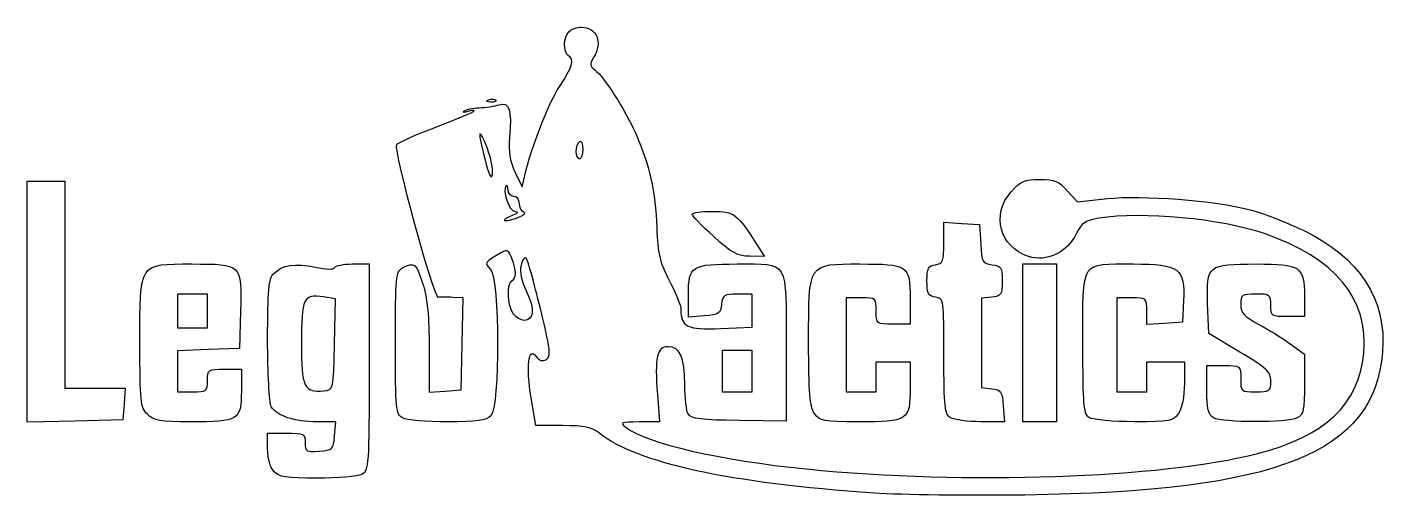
# Model space of a CAD drawing. Extents: x 15 to 1686, y 39 to 1121.
# Drawn here: x 1379.2 to 1650.7, y 39.2 to 132.8 of the extents above; entities that cross this region are included whole.
import ezdxf

# ---------------------------------------------------------------- set-up
doc = ezdxf.new("R2010")
doc.units = 0
doc.layers.get('0').update_dxf_attribs({"linetype": 'CONTINUOUS'})

msp = doc.modelspace()

# ---------------------------------------------------------------- linework, layer by layer
at = {"color": 7}
for points in [[(1471.359375, 118.26225)], [(1471.11045, 108.5175)], [(1490.25, 108.41925)], [(1379.25, 77.977575), (1379.25, 102), (1383, 102), (1386.75, 102), (1386.75, 81.375), (1386.75, 60.75), (1392.793125, 60.75), (1398.83625, 60.75), (1398.605625, 57.5625), (1398.375, 54.375), (1388.8125, 54.165075), (1379.25, 53.95515)], [(1478.4174, 95.819175)], [(1516.3023, 90.96675)], [(1578, 69.75), (1578, 85.5), (1581.375, 85.5), (1584.75, 85.5), (1584.75, 69.75), (1584.75, 54), (1581.375, 54), (1578, 54)], [(1415.25, 76.125), (1415.25, 79.5), (1412.25, 79.5), (1409.25, 79.5), (1409.25, 76.125), (1409.25, 72.75), (1412.25, 72.75), (1415.25, 72.75)], [(1440.58485, 69.474075)], [(1524, 64.125), (1524, 68.25), (1521, 68.25), (1518, 68.25), (1518, 64.125), (1518, 60), (1521, 60), (1524, 60)], [(1403.25, 55.5)], [(1536.417525, 55.666875)], [(1591.3125, 54.810075)], [(1616.0625, 54.81015)]]:
    msp.add_lwpolyline(points, close=True, dxfattribs=at)
for points in [[(1476.628725, 103.877925), (1478.0601, 100.877925), (1478.5872, 103.127925)], [(1586.881275, 100.127775), (1588.88895, 97.877775), (1594.8822, 98.53875)], [(1562.25, 89.718225), (1562.25, 93.8322), (1565.8125, 93.6036), (1569.375, 93.375), (1569.600075, 89.4837)], [(1525.112025, 89.0625), (1526.4225, 87), (1523.52375, 87.02925)], [(1444.187475, 85.4997), (1447.5, 85.4997), (1447.5, 64.9011)], [(1440.58485, 69.474075), (1440.794775, 78.57315), (1438.33485, 78.94875)], [(1459.500525, 68.70345), (1459.500525, 59.91375), (1462.688025, 60.144375), (1465.875525, 60.375), (1466.086125, 69.5625), (1466.296725, 78.75), (1464.211125, 78.838875)], [(1514.438025, 75.1473), (1511.250525, 74.916675), (1511.250525, 79.4334)], [(1517.68635, 72.62055), (1524.000525, 72.8631), (1524.000525, 76.18305), (1524.000525, 79.502925), (1521.050325, 79.502925)], [(1545.75, 78.75), (1542.75, 78.75), (1542.75, 69.375), (1542.75, 60), (1545.75, 60), (1548.75, 60), (1548.75, 63), (1548.75, 66), (1552.125, 66), (1555.5, 66), (1555.5, 60.7764)], [(1555.5, 78.7236), (1555.5, 73.5), (1552.125, 73.5)], [(1571.8125, 78.8877), (1569.75, 78.6504), (1569.75, 69.75), (1569.75, 60.8496), (1571.8125, 60.6123)], [(1599.75, 78.75), (1596.75, 78.75), (1596.75, 69.375), (1596.75, 60), (1599.75, 60), (1602.75, 60), (1602.75, 63), (1602.75, 66), (1606.5, 66), (1610.25, 66), (1610.25, 61.666875)], [(1634.25, 79.07145), (1634.25, 75), (1630.875, 75)], [(1421.84175, 76.113675), (1421.625, 68.625), (1415.4375, 68.4072), (1409.25, 68.189325), (1409.25, 64.0947), (1409.25, 60), (1412.25, 60)], [(1610.098875, 78.151125), (1609.875, 73.875), (1606.3125, 73.6464), (1602.75, 73.4178), (1602.75, 76.0839)], [(1621.3125, 67.936725), (1615.125, 71.625), (1614.90285, 77.6097)], [(1530.750525, 69.0456), (1530.750525, 54.141075), (1521.34815, 54.2595)], [(1631.367075, 69.578925), (1634.25, 67.490625), (1634.25, 61.521675)], [(1614.75, 60.412275), (1614.75, 65.25), (1618.125, 65.25)], [(1418.625, 64.5), (1422, 64.5), (1422, 60.0264)], [(1486.170075, 53.25), (1480.7925, 53.25), (1479.861225, 58.79235)], [(1505.0547, 59.4549), (1505.46705, 54.002925), (1501.42125, 53.978925)], [(1574.105625, 57.1875), (1574.33625, 54), (1569.605625, 54.0225)], [(1563.5625, 54.809775), (1563.5625, 54.810075)], [(1427.25, 48.621525), (1427.25, 51.75), (1431, 51.75)], [(1440.6078, 51.1875), (1440.840525, 54), (1437.1572, 54)], [(1428.49125, 44.121225), (1428.49125, 44.121525)], [(1548.375525, 39.78525), (1548.375, 39.782475)]]:
    msp.add_lwpolyline(points, dxfattribs=at)
for points in [[(1487.250525, 127.127925), (1486.2138, 127.76865), (1486.308825, 130.761225), (1487.400525, 131.852925)], [(1487.400525, 131.852925), (1487.895525, 132.347925), (1489.009275, 132.752925), (1489.875525, 132.752925)], [(1489.875525, 132.752925), (1492.98795, 132.752925), (1494.188775, 129.76935), (1492.313025, 126.69705)], [(1485.56265, 121.0158), (1488.097575, 124.798425), (1488.523575, 126.341175), (1487.250525, 127.127925)], [(1492.313025, 126.69705), (1491.537075, 125.426175), (1491.5763, 125.0079), (1492.54065, 124.26975)], [(1492.54065, 124.26975), (1494.430575, 122.823075), (1498.480125, 116.509125), (1500.7188, 111.518475)], [(1478.5872, 103.127925), (1479.9693, 109.02825), (1483.36515, 117.7365), (1485.56265, 121.0158)], [(1469.477475, 116.673375), (1470.796425, 116.723625), (1472.59305, 116.996625), (1473.470025, 117.2799)], [(1471.812525, 117.8091), (1470.938775, 117.8451), (1470.7611, 118.02285), (1471.359375, 118.26225)], [(1471.359375, 118.262325), (1471.9008, 118.479), (1472.547675, 118.452375), (1472.7969, 118.203075)], [(1472.7969, 118.203075), (1473.046125, 117.95385), (1472.6031, 117.77655), (1471.812525, 117.8091)], [(1473.470025, 117.2799), (1475.4771, 117.928275), (1476.0201, 116.221125), (1475.54025, 110.771475)], [(1460.98245, 112.8711), (1465.11735, 114.422175), (1468.500525, 115.8537), (1468.500525, 116.0523)], [(1467.2109, 115.9185), (1466.50155, 115.646325), (1466.181825, 115.684275), (1466.50035, 116.0028)], [(1466.50035, 116.0028), (1466.818875, 116.32125), (1468.1586, 116.62305), (1469.477475, 116.673375)], [(1468.500525, 116.0523), (1468.500525, 116.2509), (1467.920175, 116.190675), (1467.2109, 115.9185)], [(1453.02945, 109.34745), (1453.268625, 109.73445), (1456.847475, 111.3201), (1460.98245, 112.8711)], [(1471.11045, 108.5175), (1469.33775, 113.159175), (1469.100975, 112.2315), (1470.59025, 106.479225)], [(1500.7188, 111.518475), (1503.480375, 105.3621), (1504.672575, 100.0146), (1504.918875, 92.678775)], [(1461.318375, 78.838875), (1460.3943, 78.733725), (1452.36765, 108.276675), (1453.02945, 109.34745)], [(1475.54025, 110.771475), (1475.29035, 107.933925), (1475.58525, 106.06425), (1476.628725, 103.877925)], [(1489.5, 109.875), (1489.0875, 109.620075), (1488.75, 108.756375), (1488.75, 107.95575)], [(1490.25, 108.41925), (1490.25, 109.5078), (1489.9254, 110.137875), (1489.5, 109.875)], [(1470.59025, 106.479225), (1471.449675, 103.159875), (1471.93125, 102.189225), (1472.11335, 103.409475)], [(1472.11335, 103.409475), (1472.2599, 104.390925), (1471.80855, 106.689525), (1471.11045, 108.5175)], [(1488.75, 107.95575), (1488.75, 107.15505), (1489.0875, 106.5), (1489.5, 106.5)], [(1489.5, 106.5), (1489.9125, 106.5), (1490.25, 107.3637), (1490.25, 108.41925)], [(1474.869825, 101.1198), (1474.0131, 100.26315), (1475.487675, 95.99805), (1476.65625, 95.95245)], [(1475.25, 100.250025), (1475.25, 100.937475), (1475.078925, 101.3289), (1474.869825, 101.1198)], [(1575.689025, 99.928425), (1577.567925, 102.031275), (1578.3723, 102.377775), (1581.375525, 102.377775)], [(1581.375525, 102.377775), (1584.316125, 102.377775), (1585.19355, 102.0192), (1586.881275, 100.127775)], [(1476.375, 99), (1475.75625, 99), (1475.25, 99.5625), (1475.25, 100.250025)], [(1477.5, 97.562475), (1477.5, 98.353125), (1476.99375, 99), (1476.375, 99)], [(1579.141725, 86.99745), (1573.345725, 88.91025), (1571.61975, 95.3742), (1575.689025, 99.928425)], [(1594.8822, 98.53875), (1601.775, 99.29895), (1616.34315, 98.168775), (1623.375525, 96.32835)], [(1476.1875, 95.2266), (1473.5862, 94.181025), (1474.191, 93.7203), (1476.9174, 94.6707)], [(1476.65625, 95.95245), (1477.47855, 95.9202), (1477.326075, 95.68425), (1476.1875, 95.2266)], [(1476.9174, 94.6707), (1478.246925, 95.1342), (1478.921925, 95.651025), (1478.4174, 95.819175)], [(1478.4174, 95.819175), (1477.9128, 95.9874), (1477.5, 96.7719), (1477.5, 97.562475)], [(1516.3023, 90.96675), (1513.9248, 93.11625), (1511.984175, 95.128125), (1511.9898, 95.4375)], [(1511.9898, 95.4375), (1511.9973, 95.746875), (1513.839075, 96), (1516.086825, 96)], [(1516.086825, 96), (1520.436675, 96), (1520.95905, 95.59845), (1525.112025, 89.0625)], [(1626.22005, 91.56795), (1617.613125, 94.55235), (1601.870475, 96.013575), (1593.1812, 94.6347)], [(1623.375525, 96.32835), (1625.850525, 95.680575), (1630.614975, 93.835725), (1633.9632, 92.22855)], [(1504.918875, 92.678775), (1505.089125, 87.608925), (1505.497275, 85.9116), (1507.436325, 82.20975)], [(1593.1812, 94.6347), (1590.5004, 94.2093), (1589.777025, 93.705825), (1588.6812, 91.502775)], [(1523.52375, 87.02925), (1521.10245, 87.054), (1519.913025, 87.702225), (1516.3023, 90.96675)], [(1560.5625, 85.3647), (1562.07825, 85.57995), (1562.25, 86.022975), (1562.25, 89.718225)], [(1588.6812, 91.502775), (1586.841675, 87.80445), (1582.668375, 85.833525), (1579.141725, 86.99745)], [(1646.061225, 67.6179), (1647.0606, 78.63885), (1640.432025, 86.640075), (1626.22005, 91.56795)], [(1633.9632, 92.22855), (1645.217475, 86.8266), (1650.665475, 78.4782), (1649.818875, 67.9317)], [(1473.945, 87.805275), (1470.513225, 85.841625), (1470.4305, 85.7127), (1471.753725, 84.389475)], [(1476.0075, 86.606325), (1475.402775, 88.1967), (1475.019, 88.419825), (1473.945, 87.805275)], [(1478.849025, 86.670225), (1478.559675, 86.948925), (1478.10345, 86.302275), (1477.8351, 85.233075)], [(1569.600075, 89.4837), (1569.808575, 85.880025), (1569.97485, 85.575075), (1571.850075, 85.3587)], [(1401.75, 69.75), (1401.75, 85.890975), (1401.4929, 85.5), (1412.106675, 85.5)], [(1412.106675, 85.5), (1422.111825, 85.5), (1422.113475, 85.5), (1421.84175, 76.113675)], [(1428.427425, 83.570325), (1430.188125, 85.33095), (1432.749075, 85.7289), (1436.768175, 84.866325)], [(1436.768175, 84.866325), (1438.985325, 84.39045), (1440.4713, 84.36345), (1440.624975, 84.795825)], [(1440.624975, 84.795825), (1440.762525, 85.182975), (1442.36565, 85.4997), (1444.187475, 85.4997)], [(1452.750525, 69.75), (1452.750525, 83.018775), (1452.8454, 83.997975), (1454.20125, 84.7236)], [(1454.20125, 84.7236), (1456.5558, 85.98375), (1456.91445, 85.6971), (1458.238575, 81.496575)], [(1471.753725, 84.389475), (1473.56625, 82.57695), (1473.62595, 56.982675), (1471.821975, 55.17855)], [(1476, 82.125), (1476.949575, 82.711875), (1476.951825, 84.1215), (1476.0075, 86.606325)], [(1477.8351, 85.233075), (1477.5135, 83.9517), (1477.88985, 82.16775), (1478.940075, 79.998825)], [(1481.695425, 76.644225), (1480.419225, 81.87975), (1479.1383, 86.39145), (1478.849025, 86.670225)], [(1511.250525, 79.4334), (1511.250525, 85.12005), (1511.865525, 85.502925), (1521.000525, 85.502925)], [(1521.000525, 85.502925), (1531.4052, 85.502925), (1530.750525, 86.607975), (1530.750525, 69.0456)], [(1535.25, 69.916875), (1535.25, 85.829925), (1535.0346, 85.5), (1545.424275, 85.5)], [(1545.424275, 85.5), (1555.1112, 85.5), (1555.5, 85.23855), (1555.5, 78.7236)], [(1558.875, 82.125), (1558.875, 84.6651), (1559.133675, 85.16175), (1560.5625, 85.3647)], [(1571.850075, 85.3587), (1573.67355, 85.14825), (1573.875, 84.8265), (1573.875, 82.125)], [(1590, 69.760875), (1590, 86.5368), (1589.336325, 85.5), (1600.075725, 85.5)], [(1600.075725, 85.5), (1609.235925, 85.5), (1610.437425, 84.61905), (1610.098875, 78.151125)], [(1614.90285, 77.6097), (1614.618075, 85.280775), (1614.8871, 85.5), (1624.589775, 85.5)], [(1624.589775, 85.5), (1633.470225, 85.5), (1634.25, 84.981075), (1634.25, 79.07145)], [(1427.25, 70.3971), (1427.25, 80.297475), (1427.45565, 82.59855), (1428.427425, 83.570325)], [(1458.238575, 81.496575), (1459.121625, 78.695025), (1459.500525, 74.85435), (1459.500525, 68.70345)], [(1476.294, 75.5625), (1475.11905, 77.11035), (1474.924125, 81.460125), (1476, 82.125)], [(1507.436325, 82.20975), (1508.70915, 79.77975), (1509.750525, 77.15955), (1509.750525, 76.38705)], [(1560.5625, 78.8853), (1559.133675, 79.08825), (1558.875, 79.5849), (1558.875, 82.125)], [(1573.875, 82.125), (1573.875, 79.409775), (1573.679175, 79.1025), (1571.8125, 78.8877)], [(1438.33485, 78.94875), (1434.389325, 79.55115), (1434, 78.720075), (1434, 69.6954)], [(1464.211125, 78.838875), (1463.064075, 78.887625), (1461.7623, 78.886125), (1461.318375, 78.838875)], [(1478.940075, 79.998825), (1480.602375, 76.56495), (1480.400925, 74.25), (1478.439975, 74.25)], [(1521.050325, 79.502925), (1518.389475, 79.502925), (1518.076875, 79.30065), (1517.862825, 77.440425)], [(1548.75, 76.125), (1548.75, 78.687525), (1548.67875, 78.75), (1545.75, 78.75)], [(1562.25, 67.110075), (1562.25, 78.5019), (1562.229, 78.648675), (1560.5625, 78.8853)], [(1602.75, 76.0839), (1602.75, 78.69435), (1602.687, 78.75), (1599.75, 78.75)], [(1624.5, 79.5), (1621.7268, 79.5), (1621.5, 79.344), (1621.5, 77.436225)], [(1627.5, 77.25), (1627.5, 79.374975), (1627.33335, 79.5), (1624.5, 79.5)], [(1482.8871, 66.457575), (1483.86975, 67.0386), (1483.71555, 68.3571), (1481.695425, 76.644225)], [(1509.750525, 76.38705), (1509.750525, 72.9501), (1510.987275, 72.36315), (1517.68635, 72.62055)], [(1517.862825, 77.440425), (1517.6505, 75.5949), (1517.2902, 75.3537), (1514.438025, 75.1473)], [(1552.125, 73.5), (1548.76785, 73.5), (1548.75, 73.5135), (1548.75, 76.125)], [(1621.5, 77.436225), (1621.5, 75.745275), (1622.130825, 75.0378), (1624.992075, 73.519875)], [(1630.875, 75), (1627.625025, 75), (1627.5, 75.083325), (1627.5, 77.25)], [(1478.439975, 74.25), (1477.80765, 74.25), (1476.842025, 74.840625), (1476.294, 75.5625)], [(1624.992075, 73.519875), (1626.91275, 72.501), (1629.7815, 70.72755), (1631.367075, 69.578925)], [(1403.25, 55.5), (1401.867675, 56.882325), (1401.75, 57.999975), (1401.75, 69.75)], [(1427.984175, 57.02955), (1427.580375, 57.78405), (1427.25, 63.7995), (1427.25, 70.3971)], [(1434, 69.6954), (1434, 60.845025), (1434.49365, 59.802525), (1438.5, 60.192525)], [(1438.5, 60.192525), (1440.374025, 60.374925), (1440.375075, 60.379875), (1440.58485, 69.474075)], [(1454.20125, 54.7764), (1452.8454, 55.502025), (1452.750525, 56.481225), (1452.750525, 69.75)], [(1479.861225, 58.79235), (1478.80425, 65.0826), (1479.289425, 69.166575), (1480.841475, 67.044)], [(1507.186575, 69.002925), (1504.961625, 69.002925), (1504.49175, 66.89835), (1505.0547, 59.4549)], [(1510.512, 61.3647), (1510.4985, 66.946275), (1509.603075, 69.002925), (1507.186575, 69.002925)], [(1536.417525, 55.666875), (1535.473425, 57.014775), (1535.25, 59.742), (1535.25, 69.916875)], [(1649.818875, 67.9317), (1648.198875, 47.749725), (1628.994075, 40.0785), (1578.375525, 39.394125)], [(1591.3125, 54.810075), (1590.135675, 55.4955), (1590, 57.041325), (1590, 69.760875)], [(1627.5, 62.124225), (1627.5, 63.98685), (1626.737925, 64.702725), (1621.3125, 67.936725)], [(1480.841475, 67.044), (1481.4687, 66.186225), (1482.114825, 66.000975), (1482.8871, 66.457575)], [(1563.5625, 54.810075), (1562.40255, 55.485675), (1562.25, 56.9151), (1562.25, 67.110075)], [(1618.125, 65.25), (1621.48215, 65.25), (1621.5, 65.2365), (1621.5, 62.625)], [(1624.875525, 47.676525), (1638.266025, 51.06795), (1645.14795, 57.545625), (1646.061225, 67.6179)], [(1415.25, 62.25), (1415.25, 64.416675), (1415.375025, 64.5), (1418.625, 64.5)], [(1447.5, 64.9011), (1447.5, 45.30345), (1447.4295, 44.264775), (1446.049275, 43.5261)], [(1621.5, 62.625), (1621.5, 60.062475), (1621.57125, 60), (1624.5, 60)], [(1422, 60.0264), (1422, 54.3627), (1421.39355, 54), (1411.924275, 54)], [(1412.25, 60), (1415.08335, 60), (1415.25, 60.125025), (1415.25, 62.25)], [(1511.234625, 55.502925), (1510.8435, 56.121675), (1510.5183, 58.7595), (1510.512, 61.3647)], [(1555.5, 60.7764), (1555.5, 54.23565), (1555.13805, 54), (1545.0918, 54)], [(1571.8125, 60.6123), (1573.658025, 60.399975), (1573.899225, 60.039675), (1574.105625, 57.1875)], [(1610.25, 61.666875), (1610.25, 58.958925), (1609.81215, 56.708625), (1609.082475, 55.666875)], [(1616.0625, 54.810075), (1615.0272, 55.413075), (1614.75, 56.596125), (1614.75, 60.412275)], [(1624.5, 60), (1627.2939, 60), (1627.5, 60.14595), (1627.5, 62.124225)], [(1634.25, 61.521675), (1634.25, 56.388), (1634.046975, 55.444125), (1632.799275, 54.7764)], [(1437.1572, 54), (1432.623825, 54), (1428.957525, 55.210875), (1427.984175, 57.02955)], [(1411.924275, 54), (1405.749975, 54), (1404.5409, 54.2091), (1403.25, 55.5)], [(1463.147625, 54), (1459.025025, 54), (1454.9991, 54.34935), (1454.20125, 54.7764)], [(1471.821975, 55.17855), (1470.907725, 54.264375), (1468.961925, 54), (1463.147625, 54)], [(1521.34815, 54.2595), (1513.899675, 54.353325), (1511.79795, 54.6117), (1511.234625, 55.502925)], [(1545.0918, 54), (1538.18475, 54), (1537.49175, 54.1332), (1536.417525, 55.666875)], [(1569.605625, 54.0225), (1567.0038, 54.03525), (1564.284375, 54.389325), (1563.5625, 54.809775)], [(1600.269975, 54.0228), (1596.06525, 54.03555), (1592.034375, 54.389625), (1591.3125, 54.810075)], [(1609.082475, 55.666875), (1608.00375, 54.126825), (1607.33325, 54.001725), (1600.269975, 54.0228)], [(1632.799275, 54.7764), (1630.9359, 53.779125), (1617.78705, 53.8056), (1616.0625, 54.81015)], [(1431, 51.75), (1434.523575, 51.75), (1434.75, 51.63405), (1434.75, 49.8297)], [(1493.48565, 51.725625), (1491.94665, 52.9362), (1490.440725, 53.25), (1486.170075, 53.25)], [(1548.375, 39.782475), (1519.313025, 41.76435), (1501.115625, 45.7239), (1493.48565, 51.725625)], [(1501.42125, 53.978925), (1497.7446, 53.957175), (1497.5052, 53.8569), (1498.79655, 52.87935)], [(1498.79655, 52.87935), (1503.047025, 49.66185), (1517.60265, 46.316325), (1534.8249, 44.598375)], [(1434.75, 49.8297), (1434.75, 48.069375), (1434.984225, 47.928825), (1437.5625, 48.1422)], [(1437.5625, 48.1422), (1440.2223, 48.362325), (1440.387675, 48.5277), (1440.6078, 51.1875)], [(1428.49125, 44.121525), (1427.75385, 44.9364), (1427.25, 46.763025), (1427.25, 48.621525)], [(1534.8249, 44.598375), (1566.702225, 41.4186), (1605.3879, 42.741), (1624.875525, 47.676525)], [(1437.165525, 42.7497), (1430.916975, 42.7497), (1429.53465, 42.96825), (1428.49125, 44.121225)], [(1446.049275, 43.5261), (1445.251425, 43.09905), (1441.2537, 42.7497), (1437.165525, 42.7497)], [(1578.375525, 39.394125), (1567.238025, 39.243525), (1553.738025, 39.419625), (1548.375525, 39.78525)]]:
    msp.add_open_spline(points, degree=3, dxfattribs=at)

doc.saveas('drawing.dxf')
